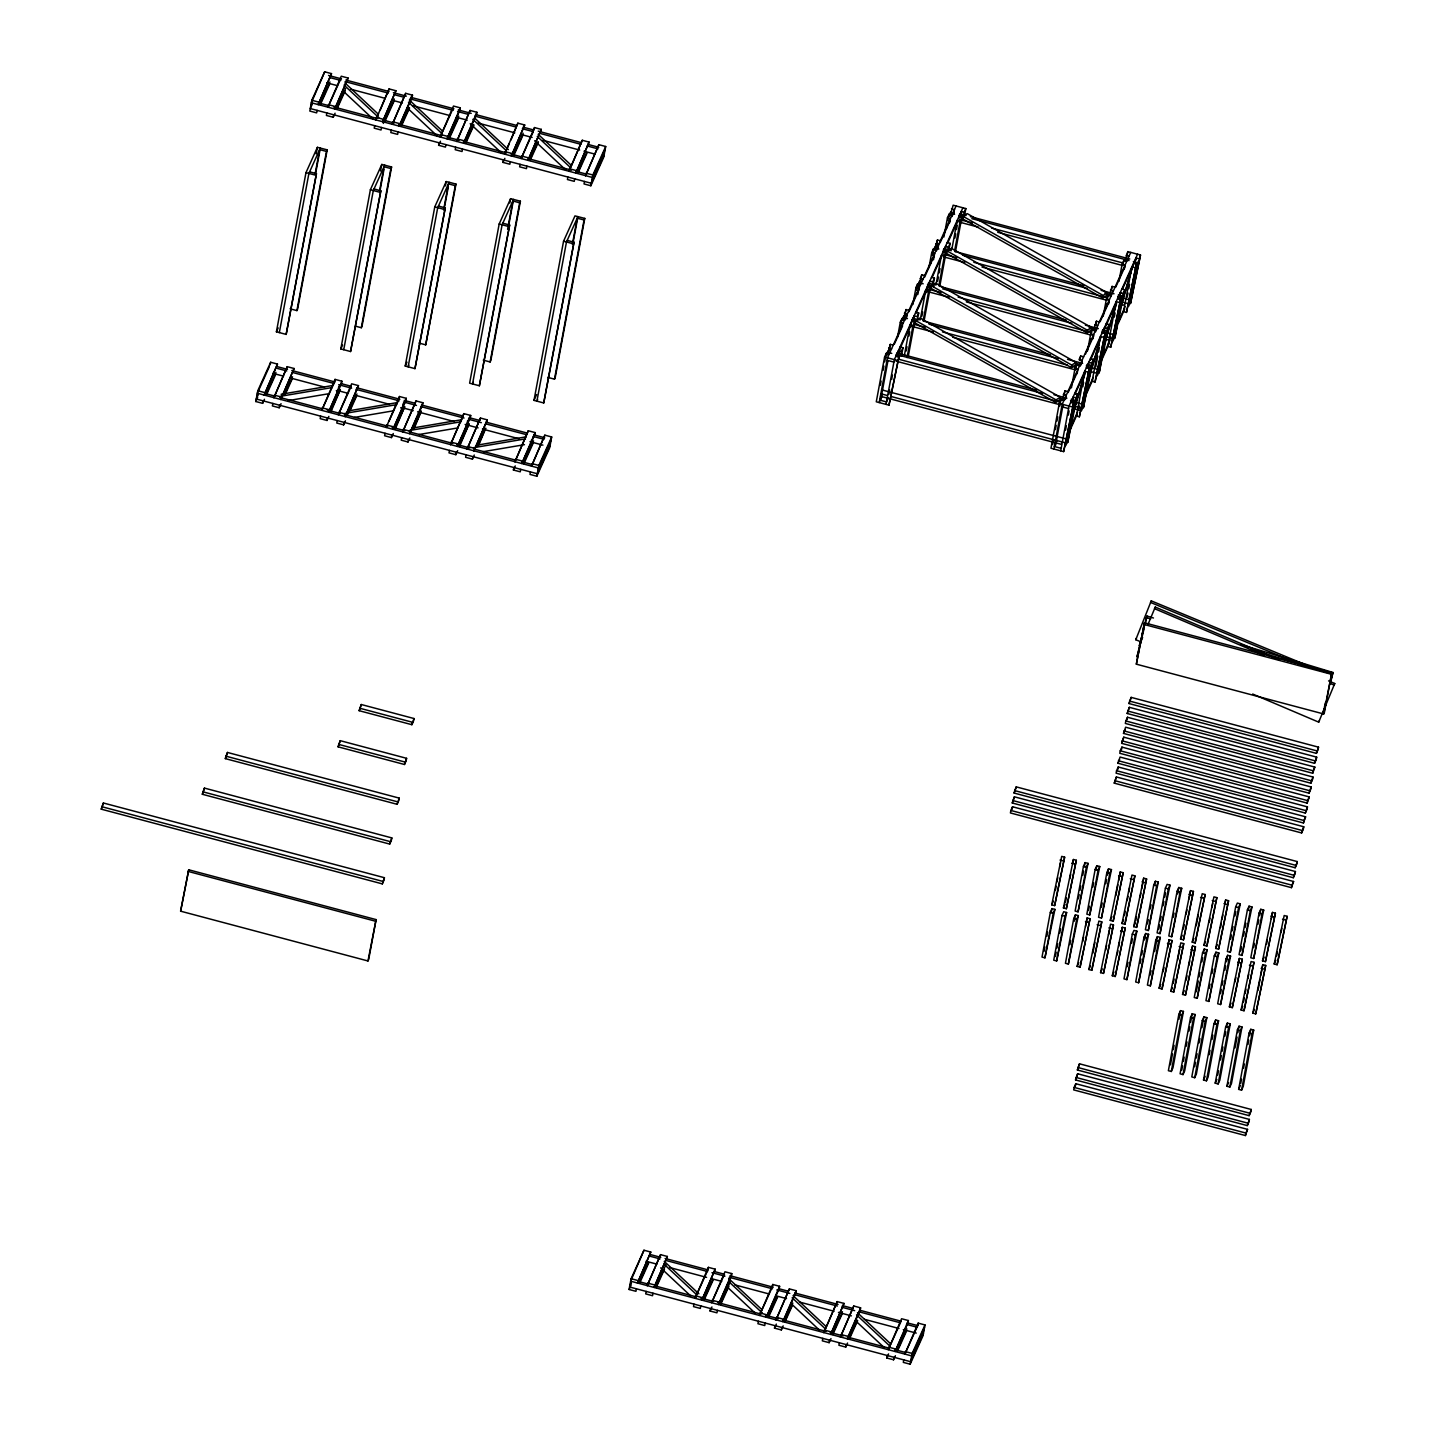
<?xml version="1.0" encoding="UTF-8"?>
<svg xmlns="http://www.w3.org/2000/svg" width="1436" height="1436" viewBox="0 0 1436 1436"><rect width="100%" height="100%" fill="white"/><g stroke="black" fill="none" stroke-linecap="round" stroke-linejoin="round"><path stroke-width="1.5" d="M101.256 809.168L103.392 802.993L384.417 877.701L383.968 880.178L382.299 883.876L101.256 809.168L103.392 802.993M264.457 399.262L262.626 403.336L255.787 401.524L257.798 390.736L270.65 362.267L277.489 364.08L264.17 395.044L277.489 364.08M331.501 73.613L318.182 104.577L331.501 73.613L324.68 71.8L311.809 100.269L309.817 111.057L316.638 112.87L317.105 110.375M256.972 397.449L257.69 393.572M311.343 105.043L312.061 101.184M262.626 403.336L263.093 400.841M270.183 364.762L270.65 362.267M309.602 171.835L316.441 173.648L286.159 334.409L276.412 331.806L305.976 172.625L317.392 147.334L327.193 149.847L297.629 309.027L296.911 310.607L290.09 308.794M324.68 71.8L311.361 102.764L592.386 177.472L605.238 149.003M279.338 332.596L308.902 173.415L320.354 148.034L315.471 174.277M316.171 153.867L317.392 147.334M315.184 173.594L319.636 149.613L326.475 151.426L327.193 149.847M272.84 403.444L272.391 405.921L279.212 407.752L281.043 403.678M287.236 366.683L273.917 397.646L287.236 366.683L294.075 368.496L280.756 399.459L294.075 368.496M326.869 112.977L326.403 115.454L333.242 117.267L335.073 113.211M348.086 78.029L334.767 108.992L348.086 78.029L341.265 76.216L327.946 107.162L340.799 78.693M286.159 334.409L316.441 173.648M180.613 911.178L188.726 869.785L376.088 919.596L368.693 959.392L367.975 960.971L180.613 911.178L188.726 869.785M202.332 794.27L204.451 788.095L391.813 837.906L391.346 840.383L389.694 844.081L202.332 794.27L204.451 788.095M296.911 310.607L326.475 151.426M279.212 407.752L279.679 405.257M333.242 117.267L333.69 114.79M225.326 758.621L227.462 752.446L399.208 798.111L398.741 800.588L397.072 804.286L225.326 758.621L227.462 752.446M320.659 416.153L320.192 418.648L327.031 420.461L328.862 416.386M341.894 381.204L328.575 412.168L341.427 383.699L341.894 381.204L335.055 379.391L321.736 410.355L333.673 383.915M374.688 125.686L374.222 128.163L381.043 129.994L381.509 127.499M395.905 90.737L382.586 121.701L395.905 90.737L389.084 88.924L375.765 119.888L378.512 113.785M327.031 420.461L327.498 417.966M334.588 381.886L335.055 379.391M374.006 188.942L380.845 190.773L350.564 351.533L340.817 348.93L370.38 189.749L381.796 164.44L391.597 166.971L362.034 326.151L361.316 327.731L356.2 326.367M389.084 88.924L380.343 109.71M343.743 349.702L373.306 190.539L384.758 165.158M338.806 386.41L337.729 392.207L336.347 390.52M380.576 170.992L381.796 164.44M379.589 190.719L384.04 166.738L390.879 168.55L391.597 166.971M337.245 420.569L336.796 423.046L343.617 424.859L345.448 420.802M358.479 385.62L345.161 416.584L358.479 385.62L351.64 383.807L338.322 414.753L351.174 386.284M379.894 191.311L383.95 169.52M391.274 130.084L390.807 132.579L397.646 134.392L398.095 131.915M392.351 124.286L405.67 93.34L412.491 95.153L412.042 97.63L399.172 126.099L412.491 95.153M350.564 351.533L380.845 190.773M361.316 327.731L390.879 168.55M343.617 424.859L344.084 422.381M405.67 93.34L393.267 122.257M385.063 433.277L384.597 435.754L391.436 437.585L393.267 433.51M386.14 427.479L399.459 396.515L406.298 398.328L405.832 400.824L392.979 429.292L406.298 398.328M445.914 144.623L445.447 147.1L438.626 145.287L439.093 142.81M460.31 107.862L446.991 138.825L459.843 110.339L460.31 107.862L453.471 106.049L440.17 136.994L453.022 108.526M391.436 437.585L391.902 435.09M398.993 398.993L399.459 396.515M438.411 206.066L445.25 207.879L414.968 368.639L405.221 366.054L434.767 206.874L446.201 181.564L449.127 182.354M338.106 746.846L340.242 740.671L406.585 758.316L406.137 760.811L404.467 764.49L338.106 746.846L340.242 740.671M403.211 403.534L402.134 409.332L400.752 407.627M445.393 185.926L446.201 181.564M443.598 210.015L448.445 183.862L455.284 185.675L456.002 184.095L449.163 182.264L437.711 207.646L408.147 366.826L408.865 365.247M401.649 437.693L401.2 440.17L408.021 441.983L409.852 437.926M416.045 400.931L402.726 431.877L416.045 400.931L422.884 402.744L422.417 405.221L409.565 433.69L422.884 402.744M444.675 206.335L448.355 186.626M455.679 147.208L455.212 149.703L462.051 151.516L462.5 149.039M470.075 110.446L456.756 141.41L470.075 110.446L476.896 112.277L476.429 114.754L463.577 143.223L476.896 112.277M414.968 368.639L445.25 207.879M418.881 343.024L425.72 344.855L455.284 185.675M408.021 441.983L408.488 439.506M456.002 184.095L425.72 344.855M359.162 710.694L361.298 704.52L413.981 718.521L413.514 721.016L411.863 724.695L359.162 710.694L361.298 704.52M449.468 450.401L449.001 452.878L455.84 454.691L457.671 450.635M463.864 413.64L450.545 444.586L463.864 413.64L470.703 415.453L470.236 417.93L457.384 446.416L470.703 415.453M510.318 161.747L509.852 164.225L503.031 162.412L503.498 159.917M524.714 124.986L511.395 155.932L524.714 124.986L517.875 123.173L504.575 154.119L509.152 143.959M455.84 454.691L456.307 452.214M517.875 123.173L511.001 139.884M483.286 360.149L490.125 361.962L490.843 360.382L520.406 201.202L510.606 198.689L499.172 223.998L469.626 383.179L479.373 385.763L509.654 225.003L502.815 223.19M466.538 426.456L467.615 420.658M367.975 960.971L376.088 919.596M382.299 883.876L384.417 877.701M389.694 844.081L391.813 837.906M397.072 804.286L399.208 798.111M404.467 764.49L406.585 758.316M411.863 724.695L413.981 718.521M509.798 203.05L510.606 198.689M507.59 229.329L512.849 200.968L519.688 202.799L520.406 201.202M466.054 454.799L465.605 457.294L472.426 459.107L474.257 455.032M480.45 418.038L467.131 449.001L480.45 418.038L487.289 419.868L473.97 450.814L487.289 419.868M508.667 225.631L513.155 201.578M520.083 164.332L519.617 166.827L526.456 168.64L526.904 166.145M541.3 129.384L527.981 160.347L541.3 129.384L534.479 127.571L521.16 158.534L533.097 132.094M479.373 385.763L509.654 225.003M490.125 361.962L519.688 202.799M472.426 459.107L472.893 456.63M534.479 127.571L534.012 130.066L523.099 127.158M520.712 469.339L520.245 471.816L513.406 470.003L513.873 467.526M528.269 430.764L514.95 461.71L528.269 430.764L535.09 432.577L534.641 435.054L521.789 463.523L535.09 432.577M567.902 177.041L567.435 179.536L574.256 181.349L574.723 178.872M568.979 171.243L582.28 140.279L589.119 142.11L575.8 173.056L589.119 142.11M567.184 240.386L574.023 242.199L543.741 402.96L533.995 400.375L563.558 241.194L574.974 215.885L584.775 218.398L555.211 377.578L554.493 379.158L547.672 377.345M582.28 140.279L569.895 169.215M530.943 443.58L531.661 439.703M572.372 244.335L577.218 218.164L584.057 219.995L584.775 218.398M530.458 471.923L529.992 474.418L536.831 476.231L549.683 447.763L551.693 436.975L544.854 435.162L531.535 466.126L544.854 435.162M573.054 242.828L577.541 218.775M584.488 181.457L584.021 183.952L590.842 185.765L603.712 157.296L605.705 146.508L598.884 144.695L585.565 175.659L598.884 144.695M543.741 402.96L574.023 242.199M554.493 379.158L584.057 219.995M536.831 476.231L538.841 465.444L551.693 436.975M590.842 185.765L592.853 174.977L605.705 146.508M538.015 472.157L539.092 466.359M592.027 181.69L593.104 175.892M549.432 446.847L550.509 441.049M603.461 156.38L604.538 150.583M636.399 1288.81L635.951 1291.305L629.112 1289.492L631.104 1278.704L643.974 1250.235L650.795 1252.048L637.476 1283.012L650.795 1252.048M630.278 1285.417L631.014 1281.558M643.974 1250.235L630.655 1281.199L911.68 1355.907L924.533 1327.438M646.164 1291.413L645.697 1293.89L652.536 1295.721L652.985 1293.226M660.56 1254.651L647.241 1285.615L660.56 1254.651L667.381 1256.464L654.062 1287.428L667.381 1256.464M693.983 1304.121L693.516 1306.616L700.337 1308.429L700.804 1305.934M715.2 1269.173L701.881 1300.136L715.2 1269.173L708.379 1267.36L695.06 1298.323L706.997 1271.883M707.912 1269.855L708.379 1267.36M889.189 354.118L886.263 353.328L884.594 357.026L876.283 401.793L888.974 405.167L898.954 356.702L896.01 355.931M880.322 385.315L881.112 381.043M883.086 370.38L883.876 366.126M884.684 361.854L886.263 353.328M887.376 354.854L890.302 344.371L893.228 345.143M717.39 1310.35L716.941 1312.827L710.102 1311.014L710.569 1308.537M731.786 1273.588L718.467 1304.552L731.337 1276.083L731.786 1273.588L724.965 1271.775L711.646 1302.721L724.498 1274.253M889.117 350.761L890.302 344.371M880.878 398.885L888.004 360.508M897.536 337.155L900.3 322.22L901.97 318.541L904.895 319.313M886.03 404.378L894.359 359.61L962.91 207.771M900.39 327.067L901.97 318.541M888.884 394.308L889.692 390.036M891.666 379.373L892.456 375.119M902.705 319.815L903.172 317.338L907.462 318.595M903.082 320.048L906.026 309.566L908.952 310.356M897.213 357.043L898.397 350.653L901.323 351.425L902.993 347.745L900.067 346.956L898.882 353.364M904.824 315.974L906.026 309.566M888.974 405.167L898.954 356.702M900.534 355.697L901.323 351.425M901.413 356.272L902.993 347.745M912.847 304.486L916.024 287.433L917.676 283.736L920.602 284.525M904.518 354.674L910.065 324.823L912.991 325.595L914.66 321.915L911.734 321.125L910.55 327.534M916.491 290.126L917.676 283.736M906.188 350.976L906.978 346.704M908.952 336.06L909.742 331.788M918.089 286.841L918.896 282.533L923.168 283.789M918.807 285.261L921.732 274.779L924.658 275.55M917.748 294.595L918.95 288.205L916.024 287.433M913.314 320.12L914.104 315.866L917.03 316.638L918.699 312.94L915.773 312.168M920.548 281.169L921.732 274.779M907.049 357.582L912.991 325.595M908.324 356.02L914.66 321.915M915.791 320.641L915.324 323.136L1055.568 402.349L1059.84 399.711L1060.307 397.216L920.081 318.002L915.791 320.641L1056.016 399.872L1060.307 397.216M917.514 319.348L918.699 312.94M928.948 267.563L931.731 252.628L933.4 248.949L936.326 249.72M920.225 319.869L925.771 290.018L928.697 290.808L930.366 287.11L927.441 286.338L926.256 292.729M930.618 263.865L931.408 259.593M932.215 255.339L933.4 248.949M921.894 316.171L922.684 311.917M934.585 250.061L937.439 239.974L940.365 240.763M933.472 259.808L934.657 253.418L931.731 252.628M928.625 287.451L929.828 281.061L932.754 281.833L934.423 278.153L931.479 277.363M936.254 246.382L937.439 239.974M923.168 320.641L928.697 290.808M924.03 321.215L930.366 287.11M937.905 248.715L938.695 244.443L935.769 243.671M931.497 285.854L931.049 288.331L1071.274 367.562L1075.546 364.906L1076.013 362.428L935.787 283.197L931.497 285.854L1071.741 365.067L1076.013 362.428M931.964 286.105L932.754 281.833M933.22 284.543L934.423 278.153M943.883 237.03L947.437 217.841L949.106 214.143L952.032 214.915M935.949 285.064L941.477 255.231L944.421 256.003L946.073 252.305L943.147 251.533M946.342 229.06L947.132 224.806M947.922 220.534L949.106 214.143M937.618 281.384L938.408 277.112M939.198 272.858L939.988 268.586M950.219 215.669L953.145 205.186L965.836 208.561L964.256 217.087M949.573 222.885L950.363 218.613L947.437 217.841M944.35 252.664L945.534 246.256L948.46 247.046L950.129 243.348L947.204 242.576M938.875 285.854L944.421 256.003M939.754 286.428L946.073 252.305M953.63 213.91L954.419 209.656L951.494 208.866M947.221 251.049L946.755 253.544L1086.98 332.757L1091.27 330.118L1091.719 327.623L951.494 248.41L947.221 251.049L1087.447 330.28L1091.719 327.623M947.67 251.3L948.46 247.046M948.945 249.738L950.129 243.348M951.027 250.887L951.494 248.41M952.05 248.141L957.202 220.426L960.128 221.216L961.797 217.518L958.871 216.746M954.904 238.053L955.694 233.799M956.484 229.527L957.273 225.272M960.451 215.723L961.24 211.469L964.166 212.241L965.836 208.561M954.581 251.049L960.128 221.216M955.461 251.623L961.797 217.518M962.928 216.262L962.461 218.739L1102.686 297.97L1106.976 295.313L1107.443 292.836L967.2 213.605L962.928 216.262L1103.153 295.475L1107.443 292.836M758.387 1321.246L757.921 1323.723L764.742 1325.554L765.208 1323.059M779.604 1286.297L766.285 1317.261L779.138 1288.792L779.604 1286.297L772.783 1284.484L759.465 1315.448L771.401 1289.007M962.587 220.767L964.166 212.241M772.317 1286.961L772.783 1284.484M783.176 1325.895L781.346 1329.951L774.507 1328.138L774.973 1325.661M789.369 1288.9L776.05 1319.846L789.369 1288.9L796.19 1290.713L795.741 1293.19L782.871 1321.658L796.19 1290.713M781.346 1329.951L781.794 1327.474M822.792 1338.37L822.325 1340.847L829.146 1342.66L830.995 1338.603M837.188 1301.608L823.869 1332.554L837.188 1301.608L844.009 1303.421L830.69 1334.385L844.009 1303.421M829.146 1342.66L829.613 1340.183M839.378 1342.768L838.911 1345.263L845.75 1347.076L847.581 1343.019M853.774 1306.006L840.455 1336.97L853.774 1306.006L860.595 1307.837L860.146 1310.314L847.276 1338.783L860.595 1307.837M845.75 1347.076L846.199 1344.599M1055.568 402.349L1056.016 399.872M1063.861 400.554L1060.935 399.764L1059.265 403.462L1050.955 448.229L1063.645 451.604L1073.625 403.139L1070.682 402.367M1052.624 444.532L1053.414 440.278M1055.388 429.615L1056.178 425.343M1056.968 421.089L1057.758 416.817M1059.75 406.173L1060.935 399.764M1062.514 398.759L1064.973 390.807L1067.899 391.579M1053.88 449.001L1062.191 404.234L1130.76 252.395M1064.184 395.062L1064.973 390.807M1055.55 445.322L1063.071 404.808M895.4 1355.728L893.551 1359.784L886.73 1357.971L887.197 1355.494M908.414 1320.546L895.095 1351.491L907.947 1323.023L908.414 1320.546L901.575 1318.733L888.274 1349.678L901.126 1321.21M1071.274 367.562L1071.741 365.067M1065.44 399.531L1066.248 395.277L1063.304 394.487M1071.418 387.846L1074.972 368.657L1076.641 364.977L1079.567 365.749M1060.701 450.814L1069.03 406.047L1137.581 254.208M1075.851 369.231L1076.641 364.977M1065.548 430.082L1066.338 425.81M1068.312 415.148L1069.102 410.893M893.551 1359.784L894.018 1357.307M1077.108 373.701L1077.898 369.447L1074.972 368.657M1072.279 401.362L1073.069 397.09L1075.995 397.862L1077.664 394.182L1074.738 393.392M1079.89 360.274L1080.698 356.002L1083.624 356.792M1063.645 451.604L1073.625 403.139M1081.164 364.744L1081.954 360.472L1079.028 359.7L1080.698 356.002M1086.98 332.757L1087.447 330.28M1067.415 441.839L1074.828 401.936L1073.159 405.634M1075.995 397.862L1067.684 442.629L1077.664 394.182M1087.519 350.923L1090.696 333.87L1092.347 330.172L1095.273 330.944M1089.978 342.971L1090.768 338.699M1078.49 410.193L1079.28 405.939M1082.834 386.751L1083.624 382.497M1093.945 329.167L1096.404 321.215L1099.33 321.987M1092.832 338.914L1093.622 334.642L1090.696 333.87M903.782 1359.892L903.316 1362.387L910.155 1364.2L923.007 1335.731L924.999 1324.943L918.178 1323.13L904.86 1354.094L916.796 1327.654M1087.985 366.557L1088.775 362.285L1091.701 363.075L1093.37 359.377L1090.445 358.605M1095.614 325.469L1096.404 321.215M1087.662 372.032L1084.736 371.26L1076.426 416.027L1079.351 416.799L1089.332 368.352L1086.406 367.562M1089.332 368.352L1079.351 416.799M1102.686 297.97L1103.153 295.475M1083.121 407.052L1090.534 367.131L1088.865 370.829M1091.701 363.075L1083.39 407.842L1093.37 359.377M1010.872 810.46L1010.423 812.955L1291.449 887.663L1293.585 881.489L1012.542 806.763L1010.872 810.46L1291.915 885.168L1293.585 881.489M1012.272 802.993L1014.39 796.818L1295.434 871.526L1294.967 874.021L1293.297 877.719L1012.272 802.993L1014.39 796.818M1014.103 793.049L1016.239 786.874L1297.282 861.582L1296.816 864.077L1295.146 867.757L1014.103 793.049L1016.239 786.874M1103.225 316.117L1106.402 299.065L1108.071 295.385L1110.997 296.157M1012.075 809.258L1012.542 806.763M1105.684 308.166L1106.474 303.911M1107.282 299.639L1108.071 295.385M910.155 1364.2L912.147 1353.43L924.999 1324.943M911.321 1360.125L912.399 1354.327M917.712 1325.625L918.178 1323.13M1095.776 366.88L1097.75 356.218M1098.558 351.964L1099.348 347.691M1109.651 294.362L1112.11 286.41L1115.036 287.2M1108.538 304.109L1109.328 299.837L1106.402 299.065M1103.71 331.752L1104.499 327.498L1107.425 328.27L1109.095 324.59L1106.151 323.8M1111.32 290.682L1112.11 286.41M1103.369 337.245L1100.443 336.455L1092.132 381.222L1095.058 382.012L1105.038 333.547L1102.112 332.775M1105.038 333.547L1095.058 382.012M1098.827 372.247L1106.241 332.344L1104.571 336.042M1107.425 328.27L1099.114 373.037L1109.095 324.59M922.756 1334.816L923.833 1329.018M1118.949 281.33L1122.108 264.278L1123.778 260.58L1126.704 261.352M1122.988 264.834L1123.778 260.58M1109.902 340.601L1110.692 336.347M1114.264 317.159L1115.054 312.886M1125.357 259.575L1127.816 251.623L1140.507 254.998L1130.527 303.445L1140.507 254.998M1124.244 269.304L1125.034 265.05L1122.108 264.278M1119.021 299.101L1120.206 292.693L1123.131 293.483L1124.801 289.785L1121.875 289.013M1127.027 255.877L1127.816 251.623M1119.093 302.44L1116.149 301.668L1107.838 346.435L1110.764 347.207L1120.744 298.742L1117.818 297.97M1120.744 298.742L1110.764 347.207M1114.551 337.46L1121.965 297.539L1120.295 301.237M1123.131 293.483L1114.821 338.25L1124.801 289.785M1127.206 297.288L1127.996 293.016M1128.786 288.762L1129.576 284.49M1135.122 262.16L1135.912 257.906L1138.838 258.677M1134.799 267.635L1131.873 266.863L1123.562 311.63L1126.488 312.42L1136.468 263.955L1133.543 263.165M1136.468 263.955L1126.488 312.42M1130.258 302.655L1137.671 262.752L1136.002 266.432M1050.344 912.291L1042.015 957.076L1044.941 957.848L1054.922 909.383L1051.996 908.611L1050.344 912.291L1053.27 913.081L1054.922 909.383M1051.726 904.842L1061.707 856.377L1064.632 857.148L1054.652 905.613L1051.726 904.842L1053.396 901.144M1044.08 951.242L1044.87 946.988M1046.862 936.326L1047.652 932.054M1051.206 912.865L1051.996 908.611M1055.37 890.482L1056.16 886.227M1056.95 881.955L1057.74 877.701M1059.714 867.039L1060.522 862.767M1044.941 957.848L1053.27 913.081M1054.652 905.613L1064.632 857.148M1062.048 915.414L1053.737 960.181L1056.663 960.953L1066.643 912.506L1063.717 911.716L1062.048 915.414L1064.973 916.186L1066.643 912.506M1063.43 907.947L1073.41 859.5L1076.336 860.272L1066.356 908.737L1063.43 907.947L1065.099 904.267M1055.406 956.484L1056.196 952.23M1056.986 947.957L1057.776 943.703M1059.75 933.041L1060.54 928.769M1065.494 902.131L1066.284 897.859M1069.856 878.67L1070.646 874.416M1072.62 863.754L1073.41 859.5M1056.663 960.953L1064.973 916.186M1066.356 908.737L1076.336 860.272M1073.751 918.519L1065.44 963.287L1068.366 964.077L1078.346 915.612L1075.42 914.84L1073.751 918.519L1076.677 919.309L1078.346 915.612M1083.462 866.303L1075.133 911.07L1078.059 911.842L1088.039 863.377L1085.113 862.605L1083.462 866.303L1086.388 867.075L1088.039 863.377M1069.874 944.673L1070.664 940.418M1074.236 921.23L1075.42 914.84M1078.382 898.846L1079.19 894.574M1079.98 890.32L1080.77 886.048M1082.744 875.404L1083.534 871.131M1084.324 866.859L1085.113 862.605M1068.366 964.077L1076.677 919.309M1078.059 911.842L1086.388 867.075M1077.144 966.41L1087.124 917.945L1090.05 918.717L1080.087 967.182L1077.144 966.41L1078.813 962.712M1095.165 869.408L1086.855 914.176L1089.78 914.947L1099.761 866.5L1096.835 865.711L1095.165 869.408L1098.091 870.18L1099.761 866.5M1082.78 941.406L1083.57 937.134M1085.544 926.471L1087.124 917.945M1088.524 910.478L1089.314 906.224M1092.868 887.035L1093.658 882.763M1096.045 869.983L1096.835 865.711M1080.087 967.182L1090.05 918.717M1089.78 914.947L1098.091 870.18M1114.264 783.141L1116.382 776.966L1303.744 826.759L1303.278 829.254L1301.608 832.952L1114.264 783.141L1116.382 776.966M1116.562 770.701L1116.095 773.178L1303.457 822.99L1305.593 816.815L1118.231 767.004L1116.562 770.701L1303.924 820.512L1305.593 816.815M1117.944 763.234L1120.08 757.059L1307.442 806.87L1306.975 809.348L1305.306 813.045L1117.944 763.234L1119.613 759.554M1120.259 750.795L1119.793 753.29L1307.155 803.101L1309.291 796.926L1121.929 747.115L1120.259 750.795L1307.622 800.606L1309.291 796.926M1121.642 743.345L1123.778 737.171L1311.14 786.964L1310.673 789.459L1309.004 793.157L1121.642 743.345L1123.778 737.171M1123.49 733.401L1125.627 727.208L1312.971 777.02L1312.522 779.515L1310.853 783.194L1123.49 733.401L1125.16 729.703M1125.806 720.962L1125.339 723.439L1312.701 773.25L1314.82 767.075L1127.475 717.264L1125.806 720.962L1313.168 770.773L1314.82 767.075M1127.188 713.495L1129.324 707.32L1316.668 757.131L1316.22 759.608L1314.55 763.306L1127.188 713.495L1129.324 707.32M1129.037 703.55L1131.155 697.375L1318.517 747.169L1318.051 749.664L1316.399 753.361L1129.037 703.55L1131.155 697.375M1136.343 664.168L1144.456 622.793L1331.818 672.604L1324.423 712.4L1323.705 713.979L1136.343 664.168L1144.456 622.793M1117.764 769.499L1118.231 767.004M1121.462 749.592L1121.929 747.115M1127.009 719.759L1127.475 717.264M1088.865 969.515L1098.845 921.068L1101.771 921.84L1091.791 970.305L1088.865 969.515L1090.534 965.836M1106.869 872.514L1098.558 917.281L1101.484 918.071L1111.464 869.606L1108.538 868.834L1106.869 872.514L1109.795 873.303L1111.464 869.606M1092.904 953.037L1094.878 942.375M1101.412 907.211L1102.202 902.939M1105.774 883.75L1106.564 879.496M1107.353 875.224L1108.538 868.834M1091.791 970.305L1101.771 921.84M1101.484 918.071L1109.795 873.303M1074.146 1087.411L1073.679 1089.888L1245.425 1135.553L1247.543 1129.36L1075.797 1083.713L1074.146 1087.411L1245.874 1133.058L1247.543 1129.36M1075.528 1079.944L1077.646 1073.769L1249.392 1119.416L1248.943 1121.911L1247.274 1125.591L1075.528 1079.944L1077.646 1073.769M1077.377 1069.999L1079.495 1063.807L1251.241 1109.472L1250.774 1111.967L1249.123 1115.646L1077.377 1069.999L1079.495 1063.807M1075.349 1086.19L1075.797 1083.713M1100.568 972.639L1110.549 924.174L1113.474 924.946L1103.494 973.411L1100.568 972.639L1102.238 968.941M1110.261 920.404L1120.242 871.939L1123.185 872.729L1113.205 921.176L1110.261 920.404L1111.931 916.706M1105.792 949.752L1106.6 945.498M1108.574 934.836L1109.364 930.564M1115.898 895.4L1117.872 884.738M1118.662 880.465L1120.242 871.939M1103.494 973.411L1113.474 924.946M1113.205 921.176L1123.185 872.729M1112.29 975.744L1122.252 927.279L1125.196 928.069L1115.216 976.516L1112.29 975.744L1113.941 972.046M1121.983 923.51L1131.963 875.062L1134.889 875.834L1124.909 924.299L1121.983 923.51L1123.652 919.83M1117.118 954.994L1117.908 950.74M1118.698 946.468L1119.488 942.213M1121.462 931.551L1122.252 927.279M1124.442 915.558L1125.232 911.304M1127.206 900.641L1127.996 896.369M1128.786 892.115L1129.576 887.843M1115.216 976.516L1125.196 928.069M1124.909 924.299L1134.889 875.834M1132.304 934.082L1123.993 978.867L1126.919 979.639L1136.899 931.174L1133.973 930.402L1132.304 934.082L1135.23 934.872L1136.899 931.174M1133.686 926.633L1143.666 878.168L1146.592 878.94L1136.612 927.405L1133.686 926.633L1135.355 922.935M1127.242 966.643L1128.032 962.371M1131.604 943.183L1132.394 938.929M1135.75 920.799L1136.54 916.545M1140.112 897.356L1140.902 893.084M1141.692 888.83L1143.666 878.168M1126.919 979.639L1135.23 934.872M1136.612 927.405L1146.592 878.94M1144.007 937.205L1135.697 981.973L1138.622 982.745L1148.603 934.298L1145.677 933.508L1144.007 937.205L1146.933 937.977L1148.603 934.298M1153.718 884.971L1145.407 929.738L1148.333 930.528L1158.313 882.063L1155.388 881.273L1153.718 884.971L1156.644 885.743L1158.313 882.063M1140.13 963.359L1140.938 959.086M1141.728 954.832L1142.517 950.56M1144.492 939.916L1145.677 933.508M1147.454 923.922L1148.262 919.65M1150.236 908.988L1151.026 904.734M1154.58 885.545L1155.388 881.273M1138.622 982.745L1146.933 937.977M1148.333 930.528L1156.644 885.743M1155.729 940.311L1147.418 985.078L1150.344 985.868L1160.324 937.403L1157.398 936.631L1155.729 940.311L1158.655 941.101L1160.324 937.403M1165.422 888.094L1157.111 932.862L1160.037 933.633L1170.017 885.168L1167.091 884.396L1165.422 888.094L1168.348 888.866L1170.017 885.168M1150.272 974.99L1151.062 970.736M1154.616 951.547L1157.398 936.631M1158.78 929.164L1159.57 924.892M1160.36 920.638L1161.15 916.365M1163.124 905.721L1163.914 901.449M1164.722 897.195L1165.511 892.923M1150.344 985.868L1158.655 941.101M1160.037 933.633L1168.348 888.866M1159.121 988.201L1169.101 939.736L1172.027 940.508L1162.047 988.973L1159.121 988.201L1160.791 984.504M1177.125 891.2L1168.814 935.967L1171.74 936.739L1181.72 888.292L1178.794 887.502L1177.125 891.2L1180.069 891.971L1181.72 888.292M1163.16 971.723L1163.95 967.451M1167.522 948.263L1169.101 939.736M1173.248 917.353L1174.056 913.099M1177.61 893.91L1178.794 887.502M1162.047 988.973L1172.027 940.508M1171.74 936.739L1180.069 891.971M1170.825 991.307L1180.805 942.86L1183.731 943.632L1173.75 992.096L1170.825 991.307L1172.494 987.627M1180.536 939.072L1190.516 890.625L1193.442 891.397L1183.461 939.862L1180.536 939.072L1182.187 935.392M1173.284 983.355L1174.074 979.101M1177.646 959.912L1179.62 949.25M1183.39 929.002L1184.179 924.73M1186.154 914.068L1186.944 909.814M1188.918 899.151L1190.516 890.625M1173.75 992.096L1183.731 943.632M1183.461 939.862L1193.442 891.397M1178.848 1014.319L1168.383 1070.7L1171.309 1071.471L1172.979 1067.792L1183.443 1011.411L1180.518 1010.639L1178.848 1014.319L1181.774 1015.09L1183.443 1011.411M1182.546 994.43L1192.526 945.965L1195.452 946.737L1185.472 995.202L1182.546 994.43L1184.197 990.732M1192.239 942.195L1202.219 893.73L1205.145 894.52L1195.165 942.967L1192.239 942.195L1193.908 938.498M1170.448 1064.83L1172.458 1053.988M1173.266 1049.662L1174.074 1045.318M1178.902 1019.309L1180.518 1010.639M1186.19 980.07L1186.98 975.816M1188.954 965.154L1189.744 960.881M1190.534 956.627L1192.526 945.965M1196.278 925.717L1198.252 915.055M1171.309 1071.471L1181.774 1015.09M1185.472 995.202L1195.452 946.737M1195.165 942.967L1205.145 894.52M1190.552 1017.442L1180.087 1073.805L1183.013 1074.595L1184.682 1070.897L1195.147 1014.516L1192.221 1013.744L1190.552 1017.442L1193.478 1018.214L1195.147 1014.516M1202.56 952.768L1194.249 997.535L1197.175 998.307L1207.155 949.86L1204.23 949.07L1202.56 952.768L1205.486 953.54L1207.155 949.86M1203.942 945.301L1213.923 896.854L1216.848 897.626L1206.868 946.091L1203.942 945.301L1205.612 941.621M1181.756 1070.125L1182.564 1065.781M1183.372 1061.437L1184.161 1057.111M1186.19 1046.27L1186.98 1041.926M1189.008 1031.084L1189.798 1026.758M1190.606 1022.414L1192.221 1013.744M1196.314 991.72L1198.288 981.057M1199.078 976.785L1199.868 972.531M1201.86 961.869L1202.65 957.597M1203.44 953.342L1204.23 949.07M1209.184 922.433L1209.974 918.16M1211.948 907.498L1212.738 903.244M1183.013 1074.595L1193.478 1018.214M1197.175 998.307L1205.486 953.54M1206.868 946.091L1216.848 897.626M1202.273 1020.547L1191.79 1076.928L1194.716 1077.7L1196.385 1074.002L1206.85 1017.639L1203.924 1016.85L1202.273 1020.547L1205.199 1021.319L1206.85 1017.639M1214.282 955.873L1205.953 1000.641L1208.879 1001.43L1218.859 952.965L1215.933 952.194L1214.282 955.873L1217.207 956.663L1218.859 952.965M1215.664 948.424L1225.644 899.959L1228.57 900.731L1218.59 949.196L1215.664 948.424L1217.333 944.726M1194.662 1066.733L1195.47 1062.389M1196.278 1058.045L1197.085 1053.719M1199.096 1042.877L1199.904 1038.533M1201.914 1027.691L1203.924 1016.85M1209.202 988.435L1210.009 984.163M1211.984 973.5L1212.774 969.246M1215.143 956.448L1215.933 952.194M1220.492 927.674L1221.282 923.402M1222.072 919.148L1222.862 914.876M1224.854 904.231L1225.644 899.959M1194.716 1077.7L1205.199 1021.319M1208.879 1001.43L1217.207 956.663M1218.59 949.196L1228.57 900.731M1203.512 1080.034L1213.976 1023.653L1215.646 1019.973L1218.572 1020.745L1208.107 1077.126L1206.437 1080.805L1203.512 1080.034L1205.163 1076.336M1225.985 958.997L1217.674 1003.764L1220.6 1004.536L1230.58 956.089L1227.654 955.299L1225.985 958.997L1228.911 959.769L1230.58 956.089M1235.678 906.762L1227.367 951.529L1230.293 952.319L1240.273 903.854L1237.347 903.064L1235.678 906.762L1238.604 907.534L1240.273 903.854M1209.202 1054.67L1210.009 1050.326M1212.02 1039.485L1212.828 1035.141M1214.838 1024.299L1215.646 1019.973M1220.528 993.676L1221.318 989.404M1222.108 985.15L1222.898 980.878M1224.872 970.233L1225.662 965.961M1226.47 961.707L1227.654 955.299M1230.616 939.306L1231.406 935.051M1232.196 930.779L1232.986 926.525M1234.978 915.863L1235.768 911.609M1206.437 1080.805L1216.902 1024.442L1218.572 1020.745M1220.6 1004.536L1228.911 959.769M1230.293 952.319L1238.604 907.534M1215.215 1083.157L1225.68 1026.776L1227.349 1023.078L1230.275 1023.868L1219.81 1080.231L1218.141 1083.929L1215.215 1083.157L1216.884 1079.459M1229.378 1006.869L1239.358 958.422L1242.284 959.194L1232.303 1007.659L1229.378 1006.869L1231.047 1003.19M1247.399 909.885L1239.071 954.653L1242.014 955.425L1251.977 906.96L1249.051 906.188L1247.399 909.885L1250.325 910.657L1251.977 906.96M1217.692 1075.115L1218.5 1070.789M1220.51 1059.947L1221.318 1055.604M1222.108 1051.278L1222.916 1046.934M1224.926 1036.092L1225.734 1031.748M1226.541 1027.422L1227.349 1023.078M1234.996 981.865L1235.804 977.611M1238.173 964.812L1239.358 958.422M1240.74 950.955L1241.53 946.683M1243.522 936.039L1244.312 931.767M1245.102 927.512L1245.892 923.24M1248.261 910.442L1249.051 906.188M1218.141 1083.929L1228.606 1027.548L1230.275 1023.868M1232.303 1007.659L1242.284 959.194M1242.014 955.425L1250.325 910.657M1226.918 1086.262L1237.401 1029.881L1239.053 1026.202L1241.996 1026.973L1231.514 1083.354L1229.844 1087.034L1226.918 1086.262L1228.588 1082.564M1241.081 1009.993L1251.061 961.528L1254.005 962.299L1244.025 1010.764L1241.081 1009.993L1242.75 1006.295M1259.103 912.991L1250.792 957.758L1253.718 958.53L1263.698 910.083L1260.772 909.293L1259.103 912.991L1262.029 913.763L1263.698 910.083M1235.032 1047.885L1237.042 1037.043M1237.85 1032.699L1239.053 1026.202M1243.54 1002.041L1244.33 997.769M1245.138 993.515L1245.927 989.242M1247.902 978.58L1248.692 974.326M1253.646 947.67L1254.436 943.416M1257.99 924.228L1258.78 919.955M1259.587 915.701L1260.772 909.293M1229.844 1087.034L1240.327 1030.671L1241.996 1026.973M1244.025 1010.764L1254.005 962.299M1253.718 958.53L1262.029 913.763M1238.64 1089.368L1249.105 1033.005L1250.774 1029.307L1253.7 1030.079L1243.235 1086.46L1241.566 1090.157L1238.64 1089.368L1240.309 1085.688M1252.802 1013.098L1262.783 964.651L1265.708 965.423L1255.728 1013.888L1252.802 1013.098L1254.472 1009.418M1262.495 960.863L1272.476 912.416L1275.401 913.188L1265.421 961.653L1262.495 960.863L1264.165 957.184M1240.704 1083.516L1241.512 1079.172M1243.522 1068.33L1244.33 1064.004M1247.956 1044.493L1248.764 1040.149M1249.553 1035.805L1250.774 1029.307M1258.026 990.23L1260 979.567M1260.79 975.295L1262.783 964.651M1266.534 944.385L1267.324 940.131M1271.291 918.807L1272.476 912.416M1241.566 1090.157L1252.03 1033.776L1253.7 1030.079M1255.728 1013.888L1265.708 965.423M1265.421 961.653L1275.401 913.188M1274.199 963.987L1284.179 915.522L1287.123 916.312L1277.142 964.759L1274.199 963.987L1275.868 960.289M1276.658 956.035L1277.466 951.763M1281.02 932.574L1281.81 928.32M1245.425 1135.553L1245.874 1133.058M1247.274 1125.591L1249.392 1119.416M1249.123 1115.646L1251.241 1109.472M1277.142 964.759L1287.123 916.312M1291.449 887.663L1291.915 885.168M1293.297 877.719L1295.434 871.526M1295.146 867.757L1297.282 861.582M1301.608 832.952L1303.744 826.759M1303.457 822.99L1303.924 820.512M1305.306 813.045L1307.442 806.87M1307.155 803.101L1307.622 800.606M1309.004 793.157L1311.14 786.964M1310.853 783.194L1312.971 777.02M1312.701 773.25L1313.168 770.773M1314.55 763.306L1316.668 757.131M1316.399 753.361L1318.517 747.169M1323.705 713.979L1331.818 672.604M1153.467 618.001L1147.041 616.062L1146.341 617.642L1136.989 656.88L1139.251 648.767M1140.292 644.405L1143.936 629.147M1145.497 622.596L1147.041 616.062M1324.495 706.763L1325.536 702.419M1330.203 682.8L1333.003 672.497L1241.099 644.602M1325.733 703.012L1322.951 713.315M1330.4 683.392L1333.003 672.497M1073.59 410.768L1085.024 372.319M1073.697 411.594L1085.149 373.163M1089.296 375.963L1100.748 337.532M1089.421 376.806L1098.953 344.766M1105.002 341.176L1116.454 302.727M1105.128 342.001L1116.58 303.552M1120.708 306.371L1132.16 267.922L1120.834 307.214M1139.897 641.443L1135.768 639.72L1151.259 600.858L1310.763 666.896M1142.607 637.476L1139.215 645.715L1139.915 644.136M1147.723 625.127L1155.262 607.069L1279.045 659.788M1252.677 694.037L1318.697 722.146L1334.744 683.518L1328.551 680.879M312.115 104.487L310.284 108.562L591.309 183.269L604.161 154.801M319.869 104.272L329.957 81.906M320.318 104.738L329.508 84.401M336.455 108.687L345.627 88.35M336.904 109.136L345.178 90.845M276.412 331.806L278.171 327.911M258.049 391.651L257.331 393.231L538.374 467.939L551.227 439.47M258.247 391.202L269.268 366.79M258.085 394.972L256.254 399.029L537.297 473.736L550.15 445.268M255.787 401.524L257.636 397.449M383.34 123.424L394.361 99.03M384.722 121.845L393.913 101.507M265.839 394.738L275.945 372.373M266.306 395.205L275.479 374.868M400.859 125.812L409.116 107.503M401.308 126.26L409.583 107.951M284.274 395.097L292.531 376.788M285.638 393.5L292.064 379.266M340.817 348.93L342.576 345.035M438.626 145.287L440.457 141.231M448.678 138.52L458.766 116.154M449.127 138.969L458.317 118.632M330.244 411.863L340.35 389.497L330.711 412.329M465.264 142.936L473.521 124.627M465.713 143.385L473.988 125.076M347.745 414.25L356.936 393.913M350.043 410.624L356.469 396.39M405.221 366.054L406.98 362.159M503.031 162.412L504.862 158.337M388.905 421.376L398.077 401.039M513.083 155.644L523.171 133.279M513.532 156.093L522.722 135.756M394.649 428.987L404.755 406.621L395.115 429.436M529.669 160.042L537.926 141.751M530.117 160.509L538.392 142.2M513.567 199.389L502.115 224.77L472.552 383.95L473.27 382.371M413.083 429.328L421.34 411.037L414.448 427.748M577.487 172.769L586.66 152.431M577.936 173.218L587.109 152.88M459.053 446.111L469.159 423.746L459.502 446.56M577.936 216.585L566.484 241.966L536.92 401.147L537.638 399.567M477.488 446.452L485.745 428.143L478.852 444.873M533.995 400.375L536.633 394.523M513.406 470.003L515.255 465.928M523.458 463.236L533.564 440.87M523.907 463.684L533.097 443.347M885.797 355.823L888.166 350.671M901.503 321.018L903.872 315.866M917.227 286.231L919.578 281.061M932.933 251.426L935.285 246.274M948.64 216.639L951.009 211.469M956.089 205.958L887.52 357.797L879.209 402.565L881.955 396.498M894.377 344.084L902.598 325.864M905.344 319.797L907.175 315.74M909.006 311.702L919.058 289.426M924.533 277.274L933.687 257.044M936.416 250.959L938.247 246.92M940.077 242.864L950.129 220.588M951.96 216.549L953.791 212.492M896.638 356.038L910.352 325.667M912.165 321.61L913.996 317.571M915.827 313.515L929.541 283.143M932.287 277.076L941.424 256.829M943.255 252.772L946.001 246.705M947.832 242.648L956.968 222.418M958.799 218.362L961.528 212.295M882.404 394.002L879.676 400.088L886.497 401.901L888.328 397.844M631.409 1282.94L629.578 1286.997L910.603 1361.705L923.456 1333.236M629.112 1289.492L630.942 1285.417M639.164 1282.707L648.336 1262.388M639.612 1283.174L648.803 1262.836M655.749 1287.123L665.855 1264.757M656.198 1287.571L664.473 1269.28M1068.133 392.549L1077.269 372.301M1080.016 366.234L1081.847 362.177M1085.49 354.082L1093.729 335.862M1095.56 331.824L1097.373 327.767M1100.12 321.7L1109.256 301.452M1115.664 287.272L1124.801 267.024M1071.31 402.475L1073.141 398.418M1074.954 394.361L1085.024 372.103M1086.837 368.047L1088.668 364.008M1090.498 359.951L1100.55 337.675M1102.381 333.637L1116.095 303.265M1117.926 299.209L1120.672 293.141M1122.503 289.085L1136.199 258.731M1057.075 440.439L1054.347 446.524L1061.168 448.337M1138.353 261.28L1137.653 262.86L1133.363 261.603M1072.692 408.111L1074.361 404.431M1088.398 373.324L1090.068 369.626M1104.122 338.519L1105.774 334.821M1119.829 303.732L1121.498 300.034M1135.535 268.927L1137.204 265.229M1070.305 428.09L1077.628 411.899M1086.765 391.651L1093.173 377.471M1102.31 357.223L1109.615 341.032M1117.854 322.813L1125.16 306.622M1068.94 432.595L1077.162 414.376M1084.485 398.185L1092.706 379.966M1101.843 359.718L1109.166 343.527M1118.303 323.279L1124.693 309.099M1129.055 303.858L1130.724 300.178L1122.108 297.88M1065.745 445.537L1068.133 440.26M1081.452 410.732L1083.839 405.473M1097.176 375.945L1099.545 370.667M1112.882 341.14L1115.251 335.88M1128.588 306.353L1130.976 301.075M703.568 1299.831L712.741 1279.494M704.017 1300.298L713.207 1279.961M710.102 1311.014L711.933 1306.957M720.154 1304.247L730.26 1281.881M720.603 1304.696L728.878 1286.405M767.973 1316.956L777.145 1296.618M768.422 1317.404L777.612 1297.085M774.507 1328.138L776.337 1324.082M784.559 1321.371L792.816 1303.062M785.007 1321.82L792.349 1305.557M1151.259 600.858L1150.541 602.438L1293.477 661.619M1135.768 639.72L1136.468 638.14M1155.262 607.069L1154.544 608.667L1263.877 655.229M832.377 1334.08L842.465 1311.714M832.826 1334.529L842.017 1314.191M848.963 1338.496L857.22 1320.187M849.412 1338.944L857.687 1320.635M886.73 1357.971L888.561 1353.915M896.782 1351.204L906.87 1328.838M898.146 1349.625L906.421 1331.316M1334.744 683.518L1334.026 685.098L1329.898 683.339M1318.697 722.146L1319.415 720.567M281.115 394.254L333.098 385.44M280.325 396.318L332.308 387.523M287.918 400.662L329.059 393.679M347.674 411.001L397.503 402.565M344.73 413.442L396.713 404.629M354.495 417.409L393.464 410.804M412.078 428.125L461.907 419.689M409.134 430.567L461.118 421.753M418.881 434.534L457.869 427.928M476.483 445.25L526.294 436.813M473.539 447.691L525.522 438.877M483.286 451.658L524.445 444.675M1126.165 255.303L1129.091 256.093M959.625 213.767L966.087 215.49M970.377 216.621L1129.755 259.001M950.309 212.941L954.599 214.197M958.925 215.238L963.215 216.495M971.849 218.667L1129.037 260.58M959.41 219.493L972.334 222.921M991.72 228.073L1123.078 263.003M958.943 221.988L978.329 227.139M997.715 232.291L1122.611 265.498M328.539 75.444L341.499 78.89M345.825 80.039L389.066 91.527M393.392 92.676L406.352 96.122M410.678 97.271L453.92 108.777M458.246 109.926L471.205 113.372M475.531 114.521L516.619 125.435M538.231 131.179L581.472 142.685M587.952 144.408L598.758 147.28M329.975 77.598L340.799 80.47M345.107 81.619L388.348 93.107M394.828 94.83L403.48 97.127M409.96 98.851L453.202 110.357M457.528 111.505L468.333 114.377M474.831 116.101L515.901 127.014M522.381 128.737L533.187 131.609M539.685 133.333L580.754 144.264M587.234 145.987L598.04 148.859M1110.441 290.108L1113.367 290.88M326.744 82.821L337.55 85.693M350.528 89.14L385.117 98.33M391.597 100.071L402.403 102.943M413.209 105.815L449.971 115.58M456.451 117.303L467.256 120.175M478.062 123.047L514.824 132.83M521.304 134.553L532.11 137.425M542.916 140.297L579.677 150.062M584.003 151.211L594.809 154.083M943.901 248.554L950.363 250.277M954.671 251.426L1083.893 285.782M1101.107 290.359L1114.031 293.788M1118.339 294.936L1122.647 296.085L1121.929 297.665L1117.657 296.408M934.603 247.746L938.893 249.002M943.219 250.026L947.491 251.282M962.587 255.177L1087.483 288.492M1104.733 292.962L1111.159 294.793M943.703 254.298L956.627 257.726M973.841 262.303L1107.371 297.808M1122.593 302.152L1126.901 303.283M943.237 256.775L964.777 262.501M982.009 267.078L1106.905 300.286M1119.972 304.055L1124.28 305.204M311.809 100.269L318.648 102.082M328.413 104.684L335.234 106.497M376.214 117.393L383.053 119.206M392.818 121.809L399.639 123.622M440.619 134.517L447.458 136.33M457.222 138.915L464.043 140.746M505.023 151.642L511.862 153.455M521.609 156.039L528.448 157.852M569.428 168.748L576.267 170.579M586.014 173.164L592.853 174.977M318.559 102.907L329.365 105.779M333.69 106.928L376.932 118.416M383.412 120.139L394.218 123.011M398.544 124.16L441.785 135.666M448.265 137.389L459.071 140.261M463.397 141.41L506.639 152.898M510.965 154.047L521.771 156.919M528.251 158.642L571.492 170.148M575.818 171.297L586.624 174.169M920.063 278.458L922.989 279.248M1094.735 324.895L1097.66 325.685M928.194 283.359L934.657 285.082M941.118 286.787L1066.015 319.995M1085.401 325.146L1098.325 328.593M1102.633 329.724L1106.941 330.872L1106.223 332.452L1101.933 331.195M927.494 284.831L933.938 286.661M942.572 288.833L1071.759 323.297M1089.009 327.767L1095.453 329.598M1106.384 332.685L1115 334.965L1113.349 338.663L1106.887 336.939M927.997 289.085L940.903 292.531M958.135 297.108L1091.665 332.596M925.376 291.005L949.07 297.306M966.284 301.883L1091.198 335.091M1104.266 338.86L1108.574 340.009M904.357 313.263L907.283 314.035M912.488 318.164L918.95 319.869M923.258 321.018L1050.308 354.8M1067.54 359.377L1082.618 363.38M1086.926 364.529L1091.234 365.677L1090.516 367.257L1086.226 366M911.788 319.618L916.078 320.874M929.02 324.195L1058.206 358.677M1075.456 363.129L1079.746 364.385M1090.678 367.472L1099.294 369.77L1097.625 373.45L1091.163 371.744M914.427 324.464L925.197 327.318M942.429 331.895L1067.325 365.103M1071.633 366.252L1075.941 367.401M900.3 322.22L903.226 323.01M909.67 325.792L933.346 332.093M952.732 337.245L1075.492 369.878M305.976 172.625L315.723 175.228M370.38 189.749L380.127 192.352M434.767 206.874L444.532 209.476M499.172 223.998L508.936 226.583M563.558 241.194L573.305 243.779M888.633 348.068L891.576 348.84M896.764 352.951L1036.756 390.161M1053.97 394.738L1066.894 398.185M1071.202 399.334L1075.51 400.464L1074.792 402.044L1070.52 400.788M887.466 352.125L891.756 353.382M896.082 354.423L1042.5 393.464M1059.75 397.934L1064.04 399.19M1077.126 402.852L1083.588 404.557L1081.918 408.255L1075.456 406.532M898.721 359.251L1060.235 402.188M884.594 357.026L897.285 360.4M1059.265 403.462L1071.956 406.837M896.1 361.172L1059.768 404.683M1072.836 408.452L1079.298 410.175M887.053 360.292L893.892 362.105M1061.725 406.729L1068.563 408.542M882.673 390.125L1067.863 439.362L1066.212 443.042L891.774 396.677M881.004 393.823L887.466 395.528M880.537 396.3L1061.437 444.388M276.681 366.485L287.487 369.357M291.813 370.506L335.037 381.994M341.535 383.717L350.169 386.015M356.666 387.738L399.89 399.244M404.216 400.393L415.04 403.265M421.52 404.988L462.589 415.901M469.069 417.625L479.893 420.497M486.373 422.22L527.443 433.151M533.923 434.875L544.747 437.747M275.963 368.065L286.769 370.937M293.249 372.66L334.337 383.574M338.645 384.722L351.623 388.169M355.949 389.335L399.19 400.824M403.516 401.972L416.476 405.419M420.802 406.567L464.043 418.055M468.369 419.204L481.329 422.669M485.655 423.817L526.725 434.731M533.223 436.454L544.029 439.326M272.714 373.288L283.538 376.16M290.018 377.883L324.608 387.092M337.568 390.538L348.392 393.41M354.871 395.133L389.461 404.324M402.439 407.77L413.245 410.642M417.571 411.791L454.314 421.574M465.12 424.446L478.098 427.892M482.424 429.041L519.168 438.806M529.974 441.678L542.952 445.124M1143.738 624.373L1331.1 674.184M257.798 390.736L264.619 392.549M274.384 395.151L281.223 396.964M322.202 407.86L329.024 409.673M338.788 412.276L345.627 414.089M386.607 424.984L393.428 426.797M403.193 429.4L410.032 431.213M451.012 442.108L457.833 443.921M467.597 446.506L474.436 448.337M515.416 459.233L522.237 461.046M532.002 463.631L538.841 465.444M264.529 393.374L275.335 396.246M279.661 397.395L322.903 408.883M327.228 410.032L340.206 413.478M344.514 414.627L387.756 426.133M392.082 427.282L405.06 430.728M409.368 431.877L452.609 443.365M456.935 444.514L469.913 447.96M474.239 449.109L515.309 460.041M521.789 461.764L532.594 464.636M1129.504 701.055L1316.848 750.866M1127.655 711L1314.999 760.811M1123.957 730.906L1311.319 780.717M1122.108 740.85L1309.47 790.662M1118.411 760.757L1305.773 810.568M1114.713 780.645L1302.075 830.457M1014.57 790.572L1295.613 865.28M1012.721 800.516L1293.764 875.224M1060.037 860.074L1062.963 860.846M1071.741 863.18L1074.667 863.951M1118.59 875.637L1121.516 876.409M1130.294 878.742L1133.219 879.532M1141.997 881.866L1144.923 882.637M1188.846 894.305L1191.772 895.095M1200.55 897.428L1203.476 898.2M1212.253 900.534L1215.197 901.323M1223.975 903.657L1226.9 904.429M1270.806 916.096L1273.732 916.886M1282.527 919.22L1285.453 919.991M359.628 708.199L412.311 722.218M1085.472 921.643L1088.398 922.415M1097.176 924.748L1100.102 925.538M1108.879 927.871L1111.805 928.643M1120.601 930.977L1123.526 931.749M1167.432 943.434L1170.358 944.206M1179.135 946.539L1182.079 947.311M1190.857 949.663L1193.783 950.435M1237.688 962.102L1240.614 962.892M1249.41 965.225L1252.336 965.997M1261.113 968.331L1264.039 969.103M338.573 744.369L404.934 762.013M225.793 756.144L397.539 801.809M1213.976 1023.653L1216.902 1024.442M1225.68 1026.776L1228.606 1027.548M1237.401 1029.881L1240.327 1030.671M1249.105 1033.005L1252.03 1033.776M202.799 791.792L390.143 841.586M101.723 806.673L382.766 881.381M1077.826 1067.504L1249.571 1113.169M1075.995 1077.449L1247.722 1123.114M188.008 871.383L375.37 921.176M649.987 1254.454L660.793 1257.326M665.119 1258.475L708.361 1269.962M714.841 1271.686L723.493 1273.983M729.973 1275.707L773.214 1287.212M779.694 1288.936L788.346 1291.233M794.826 1292.956L838.068 1304.444M842.394 1305.593L853.199 1308.465M859.679 1310.206L900.767 1321.12M907.247 1322.843L918.053 1325.715M649.269 1256.033L660.093 1258.905M666.573 1260.628L707.643 1271.542M711.969 1272.691L724.947 1276.155M729.273 1277.304L772.496 1288.792M776.822 1289.941L789.8 1293.387M794.126 1294.536L837.35 1306.024M841.675 1307.191L854.653 1310.637M858.979 1311.786L900.049 1322.7M906.529 1324.423L917.335 1327.295M646.038 1261.257L656.844 1264.129M669.822 1267.575L706.566 1277.358M710.892 1278.507L721.698 1281.379M734.676 1284.825L769.265 1294.015M775.745 1295.739L786.551 1298.611M799.529 1302.057L834.119 1311.265M838.445 1312.414L851.404 1315.861M864.382 1319.307L898.972 1328.497M903.298 1329.646L916.258 1333.093M631.104 1278.704L637.943 1280.535M647.708 1283.12L654.529 1284.933M695.509 1295.828L702.348 1297.641M712.112 1300.244L718.933 1302.057M759.913 1312.953L766.752 1314.766M776.517 1317.368L783.338 1319.181M824.318 1330.077L831.157 1331.89M840.922 1334.493L847.743 1336.306M888.722 1347.201L895.561 1349.014M905.326 1351.599L912.147 1353.43M637.853 1281.343L648.659 1284.215M655.139 1285.938L696.227 1296.852M700.535 1298L713.512 1301.447M717.838 1302.596L761.08 1314.102M765.406 1315.25L778.366 1318.697M782.692 1319.846L825.933 1331.334M830.259 1332.482L843.219 1335.929M847.545 1337.095L888.615 1348.009M895.113 1349.732L905.919 1352.604M1146.341 617.642L1150.613 618.934M1251.061 649.431L1332.285 674.076M538.159 134.302L571.223 165.266M537.261 136.456L570.325 167.42M534.605 140.782L566.107 170.274M475.316 118.649L508.38 149.613M472.857 119.332L505.921 150.295M470.2 123.658L501.702 153.149M409.35 100.053L442.414 131.017M408.452 102.207L441.516 133.171M407.375 108.005L437.298 136.025M344.945 82.929L378.009 113.893M344.048 85.083L378.691 117.519M342.971 90.881L372.893 118.901M857.454 1312.737L890.517 1343.701M856.556 1314.891L889.62 1345.855M855.479 1320.689L883.822 1347.237M793.049 1295.613L826.113 1326.577M792.151 1297.767L825.215 1328.731M791.074 1303.565L819.418 1330.113M728.644 1278.489L761.708 1309.452M729.326 1282.115L762.39 1313.078M726.67 1286.459L755.013 1312.989M664.24 1261.364L698.865 1293.8M664.922 1265.008L696.406 1294.482M660.686 1267.862L690.608 1295.864"/></g></svg>
